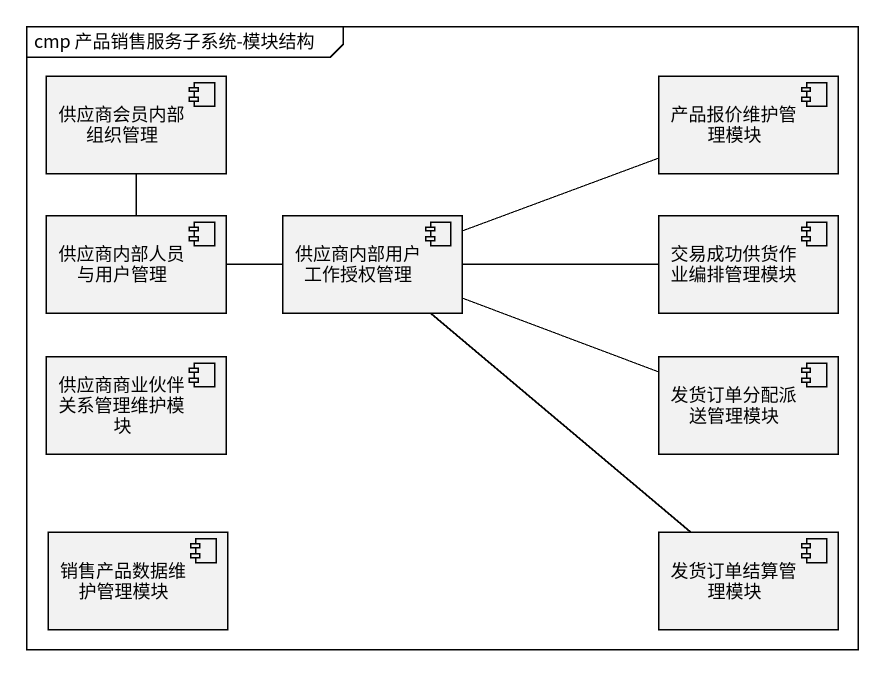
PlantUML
@startuml
mainframe cmp 产品销售服务子系统-模块结构
component 供应商会员内部组织管理
component 产品报价维护管理模块
component 供应商内部人员与用户管理
component 供应商内部用户工作授权管理
component 交易成功供货作业编排管理模块
component 供应商商业伙伴关系管理维护模块
component 发货订单分配派送管理模块
component 销售产品数据维护管理模块
component 发货订单结算管理模块
供应商会员内部组织管理 -- 供应商内部人员与用户管理
供应商内部人员与用户管理 -right- 供应商内部用户工作授权管理
供应商内部用户工作授权管理 -right- 产品报价维护管理模块
供应商内部用户工作授权管理 -right- 交易成功供货作业编排管理模块
供应商内部用户工作授权管理 -right- 发货订单分配派送管理模块
供应商内部用户工作授权管理 -- 发货订单结算管理模块
@enduml
